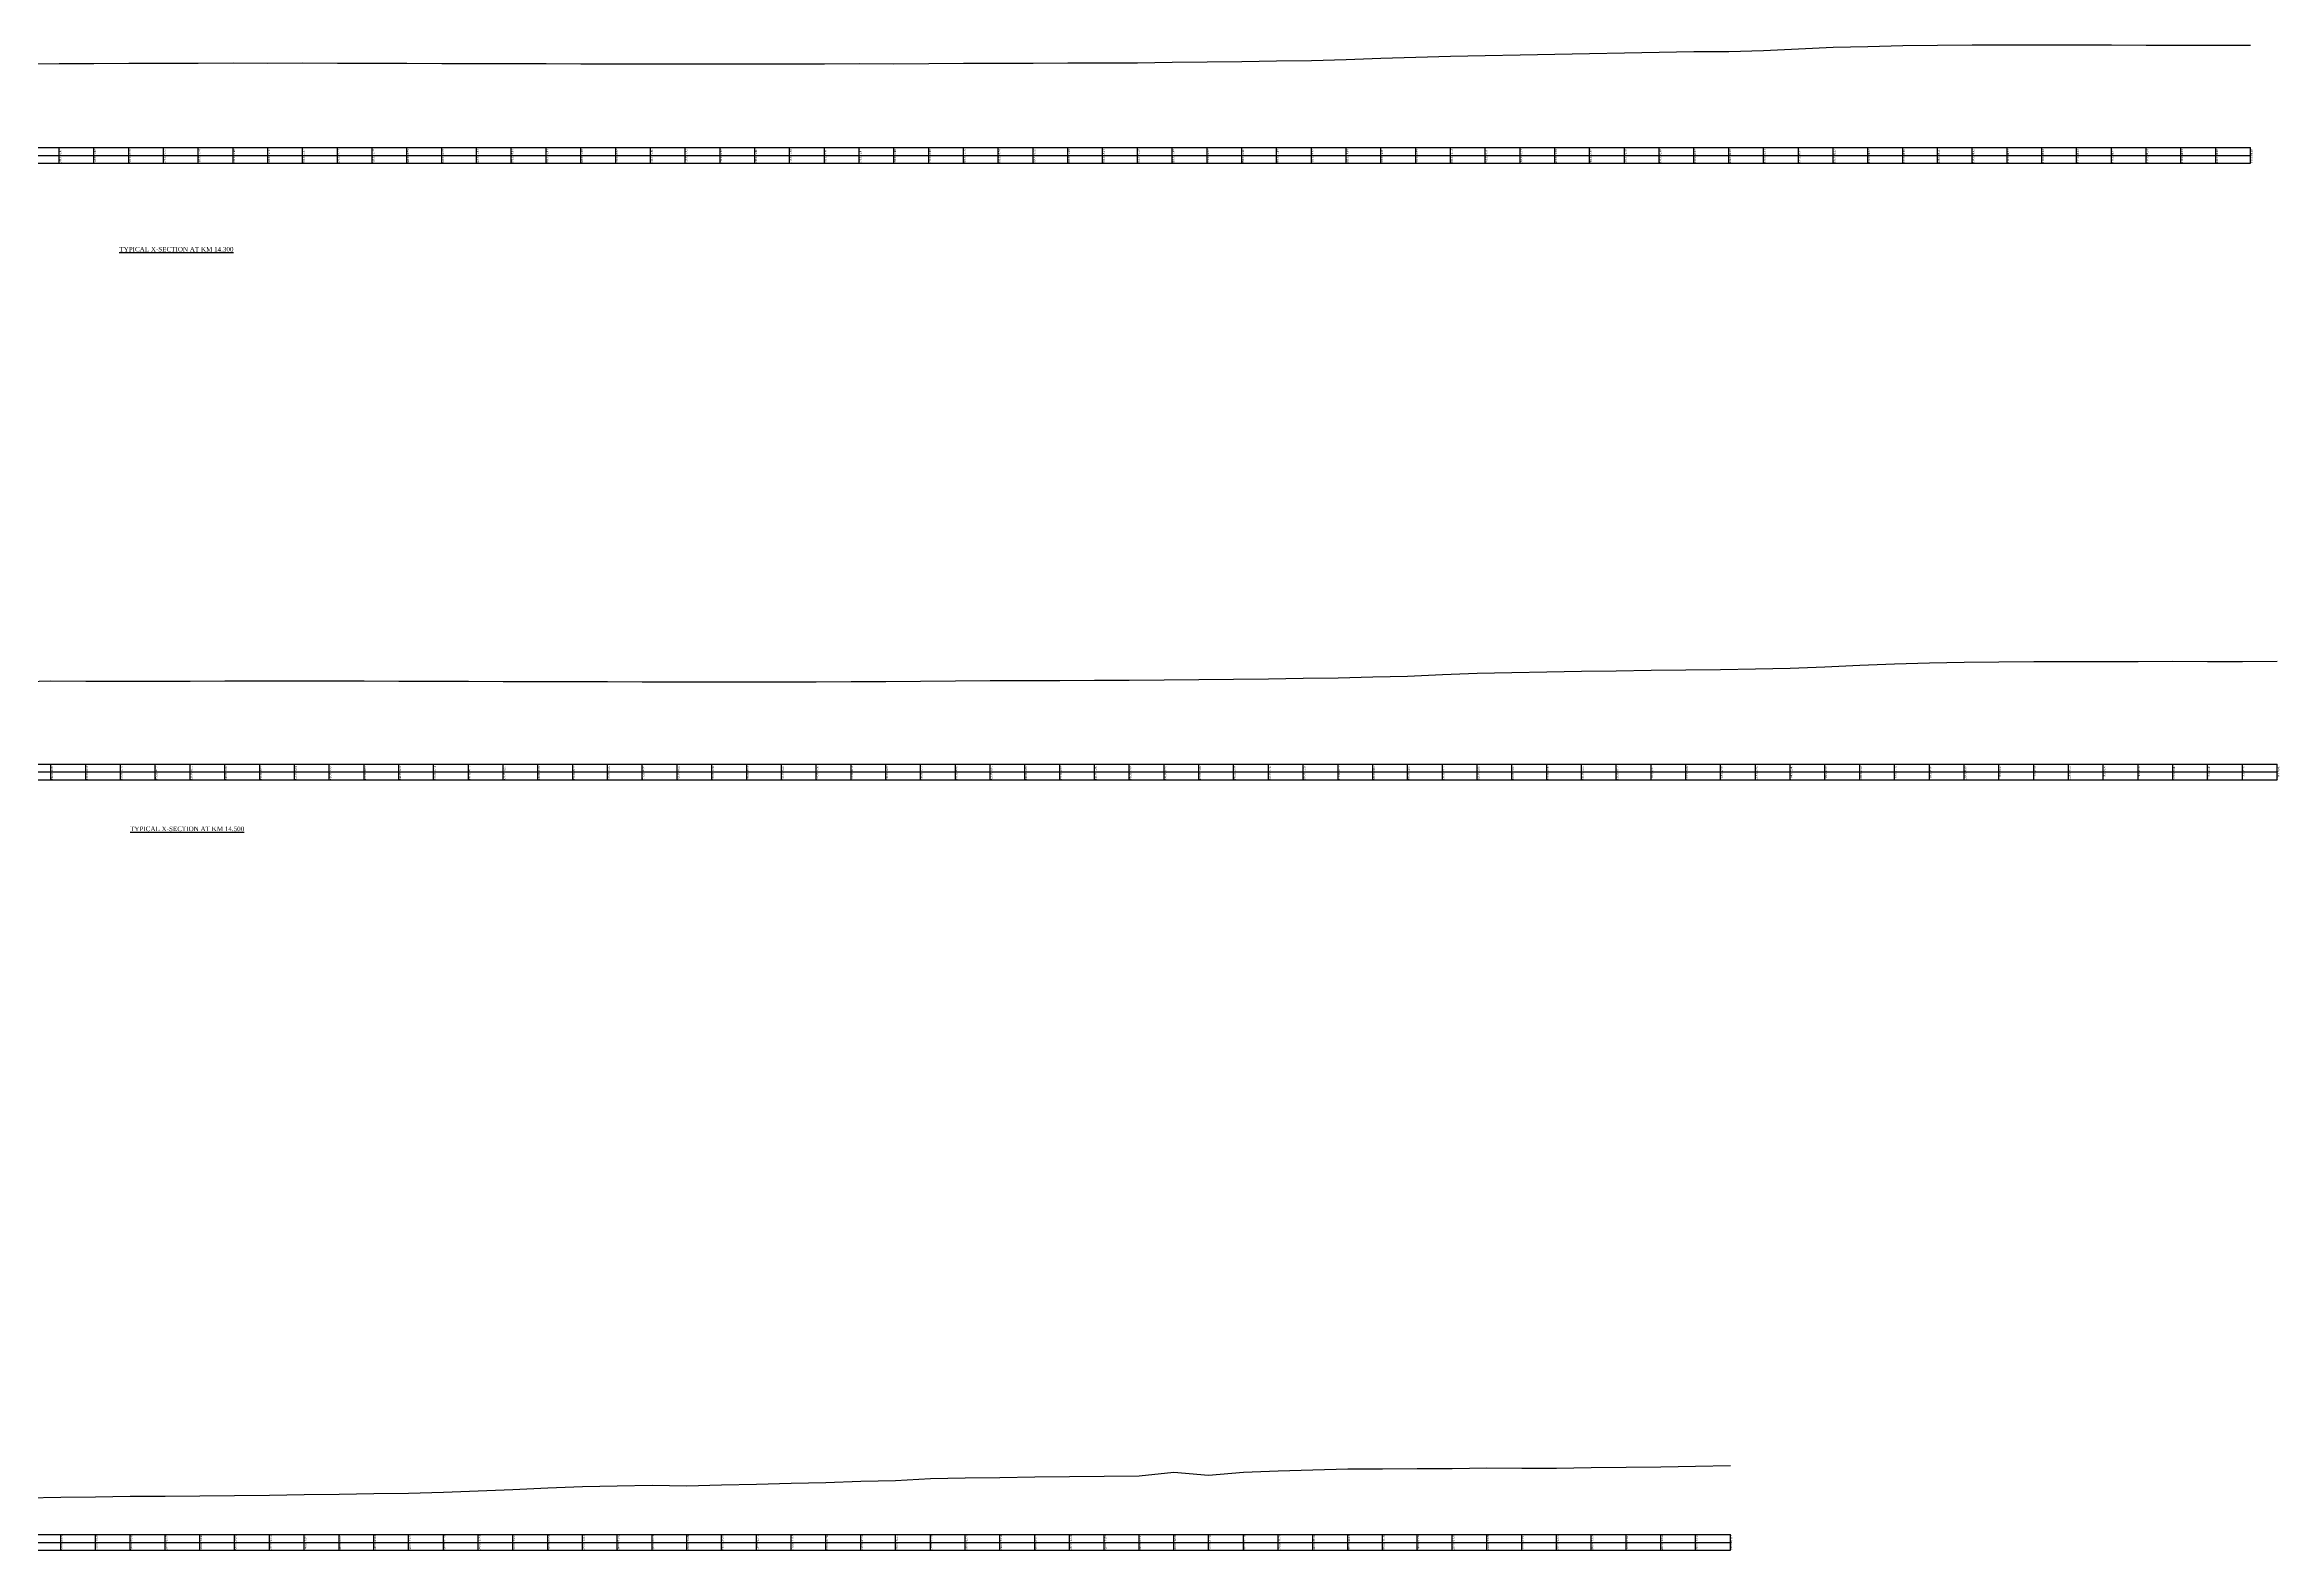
# Model space of a CAD drawing. Header units: metres. Extents: x -148477 to 168932, y -55673 to -2736.
# Drawn here: x -57991 to -57349, y -21031 to -20598 of the extents above; entities that cross this region are included whole.
import ezdxf

# ---------------------------------------------------------------- set-up
doc = ezdxf.new("R2010")
doc.units = ezdxf.units.M
doc.styles.add('liza', font='times.ttf', dxfattribs={"height": 2})
doc.styles.get("Standard").update_dxf_attribs({"font": 'times.ttf'})

msp = doc.modelspace()

# ---------------------------------------------------------------- linework, layer by layer
at = {"color": 6, "linetype": 'Continuous', "lineweight": -3, "ltscale": 0.5}
for p, q in [((-57617.3327, -20602.4689), (-57607.3327, -20602.1389)), ((-57607.3327, -20602.1389), (-57597.3327, -20601.8189)), ((-57597.3327, -20601.8189), (-57587.3327, -20601.5589)), ((-57587.3327, -20601.5589), (-57577.3327, -20601.3389)), ((-57577.3327, -20601.3389), (-57567.3327, -20601.1689)), ((-57567.3327, -20601.1689), (-57557.3327, -20601.0089)), ((-57557.3327, -20601.0089), (-57547.3327, -20600.7989)), ((-57547.3327, -20600.7989), (-57537.3327, -20600.6089)), ((-57537.3327, -20600.6089), (-57527.3327, -20600.4289)), ((-57527.3327, -20600.4289), (-57517.3327, -20600.2489)), ((-57517.3327, -20600.2489), (-57507.3327, -20600.2189)), ((-57507.3327, -20600.2189), (-57497.3327, -20599.9589)), ((-57497.3327, -20599.9589), (-57487.3327, -20599.3989)), ((-57487.3327, -20599.3989), (-57477.3327, -20598.9789)), ((-57477.3327, -20598.9789), (-57467.3327, -20598.7489)), ((-57467.3327, -20598.7489), (-57457.3327, -20598.5089)), ((-57457.3327, -20598.5089), (-57447.3327, -20598.3389)), ((-57447.3327, -20598.3389), (-57437.3327, -20598.2489)), ((-57437.3327, -20598.2489), (-57427.3327, -20598.2589)), ((-57427.3327, -20598.2589), (-57417.3327, -20598.2589)), ((-57417.3327, -20598.2589), (-57407.3327, -20598.2689)), ((-57407.3327, -20598.2689), (-57397.3327, -20598.2989)), ((-57397.3327, -20598.2989), (-57387.3327, -20598.3689)), ((-57387.3327, -20598.3689), (-57377.3327, -20598.4189)), ((-57377.3327, -20598.4189), (-57367.3327, -20598.4289)), ((-57367.3327, -20598.4289), (-57357.3327, -20598.4289)), ((-57997.3327, -20603.7489), (-57987.3327, -20603.6989)), ((-57987.3327, -20603.6989), (-57977.3327, -20603.6489)), ((-57977.3327, -20603.6489), (-57967.3327, -20603.6089)), ((-57967.3327, -20603.6089), (-57957.3327, -20603.5789)), ((-57957.3327, -20603.5789), (-57947.3327, -20603.5689)), ((-57947.3327, -20603.5689), (-57937.3327, -20603.5089)), ((-57937.3327, -20603.5089), (-57927.3327, -20603.5389)), ((-57927.3327, -20603.5389), (-57917.3327, -20603.4989)), ((-57917.3327, -20603.4989), (-57907.3327, -20603.5689)), ((-57907.3327, -20603.5689), (-57897.3327, -20603.5289)), ((-57897.3327, -20603.5289), (-57887.3327, -20603.5789)), ((-57887.3327, -20603.5789), (-57877.3327, -20603.6189)), ((-57877.3327, -20603.6189), (-57867.3327, -20603.6589)), ((-57867.3327, -20603.6589), (-57857.3327, -20603.6589)), ((-57857.3327, -20603.6589), (-57847.3327, -20603.6689)), ((-57847.3327, -20603.6689), (-57837.3327, -20603.7289)), ((-57837.3327, -20603.7289), (-57827.3327, -20603.7489)), ((-57827.3327, -20603.7489), (-57817.3327, -20603.7389)), ((-57817.3327, -20603.7389), (-57807.3327, -20603.7489)), ((-57807.3327, -20603.7489), (-57797.3327, -20603.7489)), ((-57797.3327, -20603.7489), (-57787.3327, -20603.7389)), ((-57787.3327, -20603.7389), (-57777.3327, -20603.7289)), ((-57777.3327, -20603.7289), (-57767.3327, -20603.7389)), ((-57767.3327, -20603.7389), (-57757.3327, -20603.6989)), ((-57757.3327, -20603.6989), (-57747.3327, -20603.7089)), ((-57747.3327, -20603.7089), (-57737.3327, -20603.6289)), ((-57737.3327, -20603.6289), (-57727.3327, -20603.5889)), ((-57727.3327, -20603.5889), (-57717.3327, -20603.5689)), ((-57717.3327, -20603.5689), (-57707.3327, -20603.5489)), ((-57707.3327, -20603.5489), (-57697.3327, -20603.5089)), ((-57697.3327, -20603.5089), (-57687.3327, -20603.4689)), ((-57687.3327, -20603.4689), (-57677.3327, -20603.4189)), ((-57677.3327, -20603.4189), (-57667.3327, -20603.3189)), ((-57667.3327, -20603.3189), (-57657.3327, -20603.1489)), ((-57657.3327, -20603.1489), (-57647.3327, -20603.0389)), ((-57647.3327, -20603.0389), (-57637.3327, -20602.9189)), ((-57637.3327, -20602.9189), (-57627.3327, -20602.7489)), ((-57627.3327, -20602.7489), (-57617.3327, -20602.4689)), ((-58532.3327, -20627.8289), (-57357.3327, -20627.8289)), ((-57987.3327, -20632.3289), (-57987.3327, -20627.8289)), ((-57977.3327, -20632.3289), (-57977.3327, -20627.8289)), ((-57967.3327, -20632.3289), (-57967.3327, -20627.8289)), ((-57957.3327, -20632.3289), (-57957.3327, -20627.8289)), ((-57947.3327, -20632.3289), (-57947.3327, -20627.8289)), ((-57937.3327, -20632.3289), (-57937.3327, -20627.8289)), ((-57927.3327, -20632.3289), (-57927.3327, -20627.8289)), ((-57917.3327, -20632.3289), (-57917.3327, -20627.8289)), ((-57907.3327, -20632.3289), (-57907.3327, -20627.8289)), ((-57897.3327, -20632.3289), (-57897.3327, -20627.8289)), ((-57887.3327, -20632.3289), (-57887.3327, -20627.8289)), ((-57877.3327, -20632.3289), (-57877.3327, -20627.8289)), ((-57867.3327, -20632.3289), (-57867.3327, -20627.8289)), ((-57857.3327, -20632.3289), (-57857.3327, -20627.8289)), ((-57847.3327, -20632.3289), (-57847.3327, -20627.8289)), ((-57837.3327, -20632.3289), (-57837.3327, -20627.8289)), ((-57827.3327, -20632.3289), (-57827.3327, -20627.8289)), ((-57817.3327, -20632.3289), (-57817.3327, -20627.8289)), ((-57807.3327, -20632.3289), (-57807.3327, -20627.8289)), ((-57797.3327, -20632.3289), (-57797.3327, -20627.8289)), ((-57787.3327, -20632.3289), (-57787.3327, -20627.8289)), ((-57777.3327, -20632.3289), (-57777.3327, -20627.8289)), ((-57767.3327, -20632.3289), (-57767.3327, -20627.8289)), ((-57757.3327, -20632.3289), (-57757.3327, -20627.8289)), ((-57747.3327, -20632.3289), (-57747.3327, -20627.8289)), ((-57737.3327, -20632.3289), (-57737.3327, -20627.8289)), ((-57727.3327, -20632.3289), (-57727.3327, -20627.8289)), ((-57717.3327, -20632.3289), (-57717.3327, -20627.8289)), ((-57707.3327, -20632.3289), (-57707.3327, -20627.8289)), ((-57697.3327, -20632.3289), (-57697.3327, -20627.8289)), ((-57687.3327, -20632.3289), (-57687.3327, -20627.8289)), ((-57677.3327, -20632.3289), (-57677.3327, -20627.8289)), ((-57667.3327, -20632.3289), (-57667.3327, -20627.8289)), ((-57657.3327, -20632.3289), (-57657.3327, -20627.8289)), ((-57647.3327, -20632.3289), (-57647.3327, -20627.8289)), ((-57637.3327, -20632.3289), (-57637.3327, -20627.8289)), ((-57627.3327, -20632.3289), (-57627.3327, -20627.8289)), ((-57617.3327, -20632.3289), (-57617.3327, -20627.8289)), ((-57607.3327, -20632.3289), (-57607.3327, -20627.8289)), ((-57597.3327, -20632.3289), (-57597.3327, -20627.8289)), ((-57587.3327, -20632.3289), (-57587.3327, -20627.8289)), ((-57577.3327, -20632.3289), (-57577.3327, -20627.8289)), ((-57567.3327, -20632.3289), (-57567.3327, -20627.8289)), ((-57557.3327, -20632.3289), (-57557.3327, -20627.8289)), ((-57547.3327, -20632.3289), (-57547.3327, -20627.8289)), ((-57537.3327, -20632.3289), (-57537.3327, -20627.8289)), ((-57527.3327, -20632.3289), (-57527.3327, -20627.8289)), ((-57517.3327, -20632.3289), (-57517.3327, -20627.8289)), ((-57507.3327, -20632.3289), (-57507.3327, -20627.8289)), ((-57497.3327, -20632.3289), (-57497.3327, -20627.8289)), ((-57487.3327, -20632.3289), (-57487.3327, -20627.8289)), ((-57477.3327, -20632.3289), (-57477.3327, -20627.8289)), ((-57467.3327, -20632.3289), (-57467.3327, -20627.8289)), ((-57457.3327, -20632.3289), (-57457.3327, -20627.8289)), ((-57447.3327, -20632.3289), (-57447.3327, -20627.8289)), ((-57437.3327, -20632.3289), (-57437.3327, -20627.8289)), ((-57427.3327, -20632.3289), (-57427.3327, -20627.8289)), ((-57417.3327, -20632.3289), (-57417.3327, -20627.8289)), ((-57407.3327, -20632.3289), (-57407.3327, -20627.8289)), ((-57397.3327, -20632.3289), (-57397.3327, -20627.8289)), ((-57387.3327, -20632.3289), (-57387.3327, -20627.8289)), ((-57377.3327, -20632.3289), (-57377.3327, -20627.8289)), ((-57367.3327, -20632.3289), (-57367.3327, -20627.8289)), ((-57357.3327, -20632.3289), (-57357.3327, -20627.8289)), ((-58532.3327, -20630.0789), (-57357.3327, -20630.0789)), ((-58532.3327, -20632.3289), (-57357.3327, -20632.3289)), ((-57449.6723, -20775.9906), (-57439.6723, -20775.7606)), ((-57439.6723, -20775.7606), (-57429.6723, -20775.6506)), ((-57429.6723, -20775.6506), (-57419.6723, -20775.6306)), ((-57419.6723, -20775.6306), (-57409.6723, -20775.6106)), ((-57409.6723, -20775.6106), (-57399.6723, -20775.5906)), ((-57399.6723, -20775.5906), (-57389.6723, -20775.5606)), ((-57389.6723, -20775.5606), (-57379.6723, -20775.4906)), ((-57379.6723, -20775.4906), (-57369.6723, -20775.5706)), ((-57369.6723, -20775.5706), (-57359.6723, -20775.5606)), ((-57359.6723, -20775.5606), (-57349.6723, -20775.5406)), ((-57999.6723, -20781.4206), (-57989.6723, -20781.1806)), ((-57989.6723, -20781.1806), (-57979.6723, -20781.2306)), ((-57979.6723, -20781.2306), (-57969.6723, -20781.2706)), ((-57969.6723, -20781.2706), (-57959.6723, -20781.2206)), ((-57959.6723, -20781.2206), (-57949.6723, -20781.2006)), ((-57949.6723, -20781.2006), (-57939.6723, -20781.1706)), ((-57939.6723, -20781.1706), (-57929.6723, -20781.1606)), ((-57929.6723, -20781.1606), (-57919.6723, -20781.1306)), ((-57919.6723, -20781.1306), (-57909.6723, -20781.1406)), ((-57909.6723, -20781.1406), (-57899.6723, -20781.1606)), ((-57899.6723, -20781.1606), (-57889.6723, -20781.2106)), ((-57889.6723, -20781.2106), (-57879.6723, -20781.2306)), ((-57879.6723, -20781.2306), (-57869.6723, -20781.2606)), ((-57869.6723, -20781.2606), (-57859.6723, -20781.3006)), ((-57859.6723, -20781.3006), (-57849.6723, -20781.3206)), ((-57849.6723, -20781.3206), (-57839.6723, -20781.3206)), ((-57839.6723, -20781.3206), (-57829.6723, -20781.3506)), ((-57829.6723, -20781.3506), (-57819.6723, -20781.3906)), ((-57819.6723, -20781.3906), (-57809.6723, -20781.4206)), ((-57809.6723, -20781.4206), (-57799.6723, -20781.4206)), ((-57799.6723, -20781.4206), (-57789.6723, -20781.4306)), ((-57789.6723, -20781.4306), (-57779.6723, -20781.4206)), ((-57779.6723, -20781.4206), (-57769.6723, -20781.3906)), ((-57769.6723, -20781.3906), (-57759.6723, -20781.3306)), ((-57759.6723, -20781.3306), (-57749.6723, -20781.3106)), ((-57749.6723, -20781.3106), (-57739.6723, -20781.2406)), ((-57739.6723, -20781.2406), (-57729.6723, -20781.1806)), ((-57729.6723, -20781.1806), (-57719.6723, -20781.1006)), ((-57719.6723, -20781.1006), (-57709.6723, -20781.0606)), ((-57709.6723, -20781.0606), (-57699.6723, -20781.0406)), ((-57699.6723, -20781.0406), (-57689.6723, -20780.9906)), ((-57689.6723, -20780.9906), (-57679.6723, -20780.9206)), ((-57679.6723, -20780.9206), (-57669.6723, -20780.8406)), ((-57669.6723, -20780.8406), (-57659.6723, -20780.7806)), ((-57659.6723, -20780.7806), (-57649.6723, -20780.6606)), ((-57649.6723, -20780.6606), (-57639.6723, -20780.5406)), ((-57639.6723, -20780.5406), (-57629.6723, -20780.4206)), ((-57629.6723, -20780.4206), (-57619.6723, -20780.2606)), ((-57619.6723, -20780.2606), (-57609.6723, -20780.0406)), ((-57609.6723, -20780.0406), (-57599.6723, -20779.7706)), ((-57599.6723, -20779.7706), (-57589.6723, -20779.3606)), ((-57589.6723, -20779.3606), (-57579.6723, -20778.9806)), ((-57579.6723, -20778.9806), (-57569.6723, -20778.7506)), ((-57569.6723, -20778.7506), (-57559.6723, -20778.5806)), ((-57559.6723, -20778.5806), (-57549.6723, -20778.4006)), ((-57549.6723, -20778.4006), (-57539.6723, -20778.2406)), ((-57539.6723, -20778.2406), (-57529.6723, -20778.1006)), ((-57529.6723, -20778.1006), (-57519.6723, -20777.9806)), ((-57519.6723, -20777.9806), (-57509.6723, -20777.8706)), ((-57509.6723, -20777.8706), (-57499.6723, -20777.7006)), ((-57499.6723, -20777.7006), (-57489.6723, -20777.4906)), ((-57489.6723, -20777.4906), (-57479.6723, -20777.1206)), ((-57479.6723, -20777.1206), (-57469.6723, -20776.6206)), ((-57469.6723, -20776.6206), (-57459.6723, -20776.2706)), ((-57459.6723, -20776.2706), (-57449.6723, -20775.9906)), ((-58534.6723, -20805.0906), (-57349.6723, -20805.0906)), ((-58534.6723, -20807.3406), (-57349.6723, -20807.3406)), ((-57989.6723, -20809.5906), (-57989.6723, -20805.0906)), ((-57979.6723, -20809.5906), (-57979.6723, -20805.0906)), ((-57969.6723, -20809.5906), (-57969.6723, -20805.0906)), ((-57959.6723, -20809.5906), (-57959.6723, -20805.0906)), ((-57949.6723, -20809.5906), (-57949.6723, -20805.0906)), ((-57939.6723, -20809.5906), (-57939.6723, -20805.0906)), ((-57929.6723, -20809.5906), (-57929.6723, -20805.0906)), ((-57919.6723, -20809.5906), (-57919.6723, -20805.0906)), ((-57909.6723, -20809.5906), (-57909.6723, -20805.0906)), ((-57899.6723, -20809.5906), (-57899.6723, -20805.0906)), ((-57889.6723, -20809.5906), (-57889.6723, -20805.0906)), ((-57879.6723, -20809.5906), (-57879.6723, -20805.0906)), ((-57869.6723, -20809.5906), (-57869.6723, -20805.0906)), ((-57859.6723, -20809.5906), (-57859.6723, -20805.0906)), ((-57849.6723, -20809.5906), (-57849.6723, -20805.0906)), ((-57839.6723, -20809.5906), (-57839.6723, -20805.0906)), ((-57829.6723, -20809.5906), (-57829.6723, -20805.0906)), ((-57819.6723, -20809.5906), (-57819.6723, -20805.0906)), ((-57809.6723, -20809.5906), (-57809.6723, -20805.0906)), ((-57799.6723, -20809.5906), (-57799.6723, -20805.0906)), ((-57789.6723, -20809.5906), (-57789.6723, -20805.0906)), ((-57779.6723, -20809.5906), (-57779.6723, -20805.0906)), ((-57769.6723, -20809.5906), (-57769.6723, -20805.0906)), ((-57759.6723, -20809.5906), (-57759.6723, -20805.0906)), ((-57749.6723, -20809.5906), (-57749.6723, -20805.0906)), ((-57739.6723, -20809.5906), (-57739.6723, -20805.0906)), ((-57729.6723, -20809.5906), (-57729.6723, -20805.0906)), ((-57719.6723, -20809.5906), (-57719.6723, -20805.0906)), ((-57709.6723, -20809.5906), (-57709.6723, -20805.0906)), ((-57699.6723, -20809.5906), (-57699.6723, -20805.0906)), ((-57689.6723, -20809.5906), (-57689.6723, -20805.0906)), ((-57679.6723, -20809.5906), (-57679.6723, -20805.0906)), ((-57669.6723, -20809.5906), (-57669.6723, -20805.0906)), ((-57659.6723, -20809.5906), (-57659.6723, -20805.0906)), ((-57649.6723, -20809.5906), (-57649.6723, -20805.0906)), ((-57639.6723, -20809.5906), (-57639.6723, -20805.0906)), ((-57629.6723, -20809.5906), (-57629.6723, -20805.0906)), ((-57619.6723, -20809.5906), (-57619.6723, -20805.0906)), ((-57609.6723, -20809.5906), (-57609.6723, -20805.0906)), ((-57599.6723, -20809.5906), (-57599.6723, -20805.0906)), ((-57589.6723, -20809.5906), (-57589.6723, -20805.0906)), ((-57579.6723, -20809.5906), (-57579.6723, -20805.0906)), ((-57569.6723, -20809.5906), (-57569.6723, -20805.0906)), ((-57559.6723, -20809.5906), (-57559.6723, -20805.0906)), ((-57549.6723, -20809.5906), (-57549.6723, -20805.0906)), ((-57539.6723, -20809.5906), (-57539.6723, -20805.0906)), ((-57529.6723, -20809.5906), (-57529.6723, -20805.0906)), ((-57519.6723, -20809.5906), (-57519.6723, -20805.0906)), ((-57509.6723, -20809.5906), (-57509.6723, -20805.0906)), ((-57499.6723, -20809.5906), (-57499.6723, -20805.0906)), ((-57489.6723, -20809.5906), (-57489.6723, -20805.0906)), ((-57479.6723, -20809.5906), (-57479.6723, -20805.0906)), ((-57469.6723, -20809.5906), (-57469.6723, -20805.0906)), ((-57459.6723, -20809.5906), (-57459.6723, -20805.0906)), ((-57449.6723, -20809.5906), (-57449.6723, -20805.0906)), ((-57439.6723, -20809.5906), (-57439.6723, -20805.0906)), ((-57429.6723, -20809.5906), (-57429.6723, -20805.0906)), ((-57419.6723, -20809.5906), (-57419.6723, -20805.0906)), ((-57409.6723, -20809.5906), (-57409.6723, -20805.0906)), ((-57399.6723, -20809.5906), (-57399.6723, -20805.0906)), ((-57389.6723, -20809.5906), (-57389.6723, -20805.0906)), ((-57379.6723, -20809.5906), (-57379.6723, -20805.0906)), ((-57369.6723, -20809.5906), (-57369.6723, -20805.0906)), ((-57359.6723, -20809.5906), (-57359.6723, -20805.0906)), ((-57349.6723, -20809.5906), (-57349.6723, -20805.0906)), ((-58534.6723, -20809.5906), (-57349.6723, -20809.5906)), ((-57526.8697, -21007.1557), (-57516.8697, -21006.9357)), ((-57516.8697, -21006.9357), (-57506.8697, -21006.7357)), ((-57856.8697, -21013.6057), (-57846.8697, -21013.1457)), ((-57846.8697, -21013.1457), (-57836.8697, -21012.7657)), ((-57836.8697, -21012.7657), (-57826.8697, -21012.5557)), ((-57826.8697, -21012.5557), (-57816.8697, -21012.4157)), ((-57816.8697, -21012.4157), (-57806.8697, -21012.6257)), ((-57806.8697, -21012.6257), (-57796.8697, -21012.3357)), ((-57796.8697, -21012.3357), (-57786.8697, -21012.0857)), ((-57786.8697, -21012.0857), (-57776.8697, -21011.8157)), ((-57776.8697, -21011.8157), (-57766.8697, -21011.5957)), ((-57766.8697, -21011.5957), (-57756.8697, -21011.2957)), ((-57756.8697, -21011.2957), (-57746.8697, -21011.0657)), ((-57746.8697, -21011.0657), (-57736.8697, -21010.4657)), ((-57736.8697, -21010.4657), (-57726.8697, -21010.2957)), ((-57726.8697, -21010.2957), (-57716.8697, -21010.1557)), ((-57716.8697, -21010.1557), (-57706.8697, -21010.0557)), ((-57706.8697, -21010.0557), (-57696.8697, -21009.9457)), ((-57696.8697, -21009.9457), (-57686.8697, -21009.8257)), ((-57686.8697, -21009.8257), (-57676.8697, -21009.6757)), ((-57676.8697, -21009.6757), (-57666.8697, -21008.6357)), ((-57666.8697, -21008.6357), (-57656.8697, -21009.4957)), ((-57656.8697, -21009.4957), (-57646.8697, -21008.6457)), ((-57646.8697, -21008.6457), (-57636.8697, -21008.2657)), ((-57636.8697, -21008.2657), (-57626.8697, -21007.9657)), ((-57626.8697, -21007.9657), (-57616.8697, -21007.7357)), ((-57616.8697, -21007.7357), (-57606.8697, -21007.6957)), ((-57606.8697, -21007.6957), (-57596.8697, -21007.6257)), ((-57596.8697, -21007.6257), (-57586.8697, -21007.5657)), ((-57586.8697, -21007.5657), (-57576.8697, -21007.4457)), ((-57576.8697, -21007.4457), (-57566.8697, -21007.4757)), ((-57566.8697, -21007.4757), (-57556.8697, -21007.4957)), ((-57556.8697, -21007.4957), (-57546.8697, -21007.3357)), ((-57546.8697, -21007.3357), (-57536.8697, -21007.2757)), ((-57536.8697, -21007.2757), (-57526.8697, -21007.1557)), ((-57996.8697, -21016.0457), (-57986.8697, -21015.8857)), ((-57986.8697, -21015.8857), (-57976.8697, -21015.7157)), ((-57976.8697, -21015.7157), (-57966.8697, -21015.5957)), ((-57966.8697, -21015.5957), (-57956.8697, -21015.5257)), ((-57956.8697, -21015.5257), (-57946.8697, -21015.4757)), ((-57946.8697, -21015.4757), (-57936.8697, -21015.4157)), ((-57936.8697, -21015.4157), (-57926.8697, -21015.2657)), ((-57926.8697, -21015.2657), (-57916.8697, -21015.0657)), ((-57916.8697, -21015.0657), (-57906.8697, -21014.9557)), ((-57906.8697, -21014.9557), (-57896.8697, -21014.8257)), ((-57896.8697, -21014.8257), (-57886.8697, -21014.6857)), ((-57886.8697, -21014.6857), (-57876.8697, -21014.4457)), ((-57876.8697, -21014.4457), (-57866.8697, -21014.0457)), ((-57866.8697, -21014.0457), (-57856.8697, -21013.6057)), ((-58511.8697, -21026.6357), (-57506.8697, -21026.6357)), ((-58511.8697, -21028.8857), (-57506.8697, -21028.8857)), ((-58511.8697, -21031.1357), (-57506.8697, -21031.1357)), ((-57986.8697, -21031.1357), (-57986.8697, -21026.6357)), ((-57976.8697, -21031.1357), (-57976.8697, -21026.6357)), ((-57966.8697, -21031.1357), (-57966.8697, -21026.6357)), ((-57956.8697, -21031.1357), (-57956.8697, -21026.6357)), ((-57946.8697, -21031.1357), (-57946.8697, -21026.6357)), ((-57936.8697, -21031.1357), (-57936.8697, -21026.6357)), ((-57926.8697, -21031.1357), (-57926.8697, -21026.6357)), ((-57916.8697, -21031.1357), (-57916.8697, -21026.6357)), ((-57906.8697, -21031.1357), (-57906.8697, -21026.6357)), ((-57896.8697, -21031.1357), (-57896.8697, -21026.6357)), ((-57886.8697, -21031.1357), (-57886.8697, -21026.6357)), ((-57876.8697, -21031.1357), (-57876.8697, -21026.6357)), ((-57866.8697, -21031.1357), (-57866.8697, -21026.6357)), ((-57856.8697, -21031.1357), (-57856.8697, -21026.6357)), ((-57846.8697, -21031.1357), (-57846.8697, -21026.6357)), ((-57836.8697, -21031.1357), (-57836.8697, -21026.6357)), ((-57826.8697, -21031.1357), (-57826.8697, -21026.6357)), ((-57816.8697, -21031.1357), (-57816.8697, -21026.6357)), ((-57806.8697, -21031.1357), (-57806.8697, -21026.6357)), ((-57796.8697, -21031.1357), (-57796.8697, -21026.6357)), ((-57786.8697, -21031.1357), (-57786.8697, -21026.6357)), ((-57776.8697, -21031.1357), (-57776.8697, -21026.6357)), ((-57766.8697, -21031.1357), (-57766.8697, -21026.6357)), ((-57756.8697, -21031.1357), (-57756.8697, -21026.6357)), ((-57746.8697, -21031.1357), (-57746.8697, -21026.6357)), ((-57736.8697, -21031.1357), (-57736.8697, -21026.6357)), ((-57726.8697, -21031.1357), (-57726.8697, -21026.6357)), ((-57716.8697, -21031.1357), (-57716.8697, -21026.6357)), ((-57706.8697, -21031.1357), (-57706.8697, -21026.6357)), ((-57696.8697, -21031.1357), (-57696.8697, -21026.6357)), ((-57686.8697, -21031.1357), (-57686.8697, -21026.6357)), ((-57676.8697, -21031.1357), (-57676.8697, -21026.6357)), ((-57666.8697, -21031.1357), (-57666.8697, -21026.6357)), ((-57656.8697, -21031.1357), (-57656.8697, -21026.6357)), ((-57646.8697, -21031.1357), (-57646.8697, -21026.6357)), ((-57636.8697, -21031.1357), (-57636.8697, -21026.6357)), ((-57626.8697, -21031.1357), (-57626.8697, -21026.6357)), ((-57616.8697, -21031.1357), (-57616.8697, -21026.6357)), ((-57606.8697, -21031.1357), (-57606.8697, -21026.6357)), ((-57596.8697, -21031.1357), (-57596.8697, -21026.6357)), ((-57586.8697, -21031.1357), (-57586.8697, -21026.6357)), ((-57576.8697, -21031.1357), (-57576.8697, -21026.6357)), ((-57566.8697, -21031.1357), (-57566.8697, -21026.6357)), ((-57556.8697, -21031.1357), (-57556.8697, -21026.6357)), ((-57546.8697, -21031.1357), (-57546.8697, -21026.6357)), ((-57536.8697, -21031.1357), (-57536.8697, -21026.6357)), ((-57526.8697, -21031.1357), (-57526.8697, -21026.6357)), ((-57516.8697, -21031.1357), (-57516.8697, -21026.6357)), ((-57506.8697, -21031.1357), (-57506.8697, -21026.6357))]:
    msp.add_line(p, q, dxfattribs=at)

# ---------------------------------------------------------------- texts
at = {"color": 6, "linetype": 'Continuous', "lineweight": -3, "ltscale": 0.5, "char_height": 0.5, "width": 2.15, "attachment_point": 1, "rotation": 90, "style": 'liza'}
for s, insert in [('-5.87', (-57987.2327, -20629.9789)), ('540.00', (-57987.2327, -20632.2289)), ('-5.82', (-57977.2327, -20629.9789)), ('550.00', (-57977.2327, -20632.2289)), ('-5.78', (-57967.2327, -20629.9789)), ('560.00', (-57967.2327, -20632.2289)), ('570.00', (-57957.2327, -20632.2289)), ('-5.75', (-57957.2327, -20629.9789)), ('580.00', (-57947.2327, -20632.2289)), ('-5.74', (-57947.2327, -20629.9789)), ('-5.68', (-57937.2327, -20629.9789)), ('590.00', (-57937.2327, -20632.2289)), ('600.00', (-57927.2327, -20632.2289)), ('-5.71', (-57927.2327, -20629.9789)), ('610.00', (-57917.2327, -20632.2289)), ('-5.67', (-57917.2327, -20629.9789)), ('620.00', (-57907.2327, -20632.2289)), ('-5.74', (-57907.2327, -20629.9789)), ('-5.70', (-57897.2327, -20629.9789)), ('630.00', (-57897.2327, -20632.2289)), ('640.00', (-57887.2327, -20632.2289)), ('-5.75', (-57887.2327, -20629.9789)), ('650.00', (-57877.2327, -20632.2289)), ('-5.79', (-57877.2327, -20629.9789)), ('-5.83', (-57867.2327, -20629.9789)), ('660.00', (-57867.2327, -20632.2289)), ('-5.83', (-57857.2327, -20629.9789)), ('670.00', (-57857.2327, -20632.2289)), ('-5.84', (-57847.2327, -20629.9789)), ('680.00', (-57847.2327, -20632.2289)), ('-5.90', (-57837.2327, -20629.9789)), ('690.00', (-57837.2327, -20632.2289)), ('700.00', (-57827.2327, -20632.2289)), ('-5.92', (-57827.2327, -20629.9789)), ('710.00', (-57817.2327, -20632.2289)), ('-5.91', (-57817.2327, -20629.9789)), ('720.00', (-57807.2327, -20632.2289)), ('-5.92', (-57807.2327, -20629.9789)), ('730.00', (-57797.2327, -20632.2289)), ('-5.92', (-57797.2327, -20629.9789)), ('740.00', (-57787.2327, -20632.2289)), ('-5.91', (-57787.2327, -20629.9789)), ('-5.90', (-57777.2327, -20629.9789)), ('750.00', (-57777.2327, -20632.2289)), ('760.00', (-57767.2327, -20632.2289)), ('-5.91', (-57767.2327, -20629.9789)), ('-5.87', (-57757.2327, -20629.9789)), ('770.00', (-57757.2327, -20632.2289)), ('-5.88', (-57747.2327, -20629.9789)), ('780.00', (-57747.2327, -20632.2289)), ('-5.80', (-57737.2327, -20629.9789)), ('790.00', (-57737.2327, -20632.2289)), ('800.00', (-57727.2327, -20632.2289)), ('-5.76', (-57727.2327, -20629.9789)), ('810.00', (-57717.2327, -20632.2289)), ('-5.74', (-57717.2327, -20629.9789)), ('820.00', (-57707.2327, -20632.2289)), ('-5.72', (-57707.2327, -20629.9789)), ('-5.68', (-57697.2327, -20629.9789)), ('830.00', (-57697.2327, -20632.2289)), ('840.00', (-57687.2327, -20632.2289)), ('-5.64', (-57687.2327, -20629.9789)), ('850.00', (-57677.2327, -20632.2289)), ('-5.59', (-57677.2327, -20629.9789)), ('860.00', (-57667.2327, -20632.2289)), ('-5.49', (-57667.2327, -20629.9789)), ('870.00', (-57657.2327, -20632.2289)), ('-5.32', (-57657.2327, -20629.9789)), ('880.00', (-57647.2327, -20632.2289)), ('-5.21', (-57647.2327, -20629.9789)), ('-5.09', (-57637.2327, -20629.9789)), ('890.00', (-57637.2327, -20632.2289)), ('900.00', (-57627.2327, -20632.2289)), ('-4.92', (-57627.2327, -20629.9789)), ('910.00', (-57617.2327, -20632.2289)), ('-4.64', (-57617.2327, -20629.9789)), ('920.00', (-57607.2327, -20632.2289)), ('-4.31', (-57607.2327, -20629.9789)), ('930.00', (-57597.2327, -20632.2289)), ('-3.99', (-57597.2327, -20629.9789)), ('940.00', (-57587.2327, -20632.2289)), ('-3.73', (-57587.2327, -20629.9789)), ('950.00', (-57577.2327, -20632.2289)), ('-3.51', (-57577.2327, -20629.9789)), ('960.00', (-57567.2327, -20632.2289)), ('-3.34', (-57567.2327, -20629.9789)), ('-3.18', (-57557.2327, -20629.9789)), ('970.00', (-57557.2327, -20632.2289)), ('980.00', (-57547.2327, -20632.2289)), ('-2.97', (-57547.2327, -20629.9789)), ('-2.78', (-57537.2327, -20629.9789)), ('990.00', (-57537.2327, -20632.2289)), ('-2.60', (-57527.2327, -20629.9789)), ('1000.00', (-57527.2327, -20632.2289)), ('1010.00', (-57517.2327, -20632.2289)), ('-2.42', (-57517.2327, -20629.9789)), ('1020.00', (-57507.2327, -20632.2289)), ('-2.39', (-57507.2327, -20629.9789)), ('1030.00', (-57497.2327, -20632.2289)), ('-2.13', (-57497.2327, -20629.9789)), ('1040.00', (-57487.2327, -20632.2289)), ('-1.57', (-57487.2327, -20629.9789)), ('1050.00', (-57477.2327, -20632.2289)), ('-1.15', (-57477.2327, -20629.9789)), ('-0.92', (-57467.2327, -20629.9789)), ('1060.00', (-57467.2327, -20632.2289)), ('-0.68', (-57457.2327, -20629.9789)), ('1070.00', (-57457.2327, -20632.2289)), ('-0.51', (-57447.2327, -20629.9789)), ('1080.00', (-57447.2327, -20632.2289)), ('-0.42', (-57437.2327, -20629.9789)), ('1090.00', (-57437.2327, -20632.2289)), ('-0.43', (-57427.2327, -20629.9789)), ('1100.00', (-57427.2327, -20632.2289)), ('-0.43', (-57417.2327, -20629.9789)), ('1110.00', (-57417.2327, -20632.2289)), ('-0.44', (-57407.2327, -20629.9789)), ('1120.00', (-57407.2327, -20632.2289)), ('-0.47', (-57397.2327, -20629.9789)), ('1130.00', (-57397.2327, -20632.2289)), ('-0.54', (-57387.2327, -20629.9789)), ('1140.00', (-57387.2327, -20632.2289)), ('-0.59', (-57377.2327, -20629.9789)), ('1150.00', (-57377.2327, -20632.2289)), ('-0.60', (-57367.2327, -20629.9789)), ('1160.00', (-57367.2327, -20632.2289)), ('-0.60', (-57357.2327, -20629.9789)), ('1170.00', (-57357.2327, -20632.2289)), ('-6.09', (-57989.5723, -20807.2406)), ('540.00', (-57989.5723, -20809.4906)), ('550.00', (-57979.5723, -20809.4906)), ('-6.14', (-57979.5723, -20807.2406)), ('-6.18', (-57969.5723, -20807.2406)), ('560.00', (-57969.5723, -20809.4906)), ('570.00', (-57959.5723, -20809.4906)), ('-6.13', (-57959.5723, -20807.2406)), ('580.00', (-57949.5723, -20809.4906)), ('-6.11', (-57949.5723, -20807.2406)), ('-6.08', (-57939.5723, -20807.2406)), ('590.00', (-57939.5723, -20809.4906)), ('-6.07', (-57929.5723, -20807.2406)), ('600.00', (-57929.5723, -20809.4906)), ('-6.04', (-57919.5723, -20807.2406)), ('610.00', (-57919.5723, -20809.4906)), ('-6.05', (-57909.5723, -20807.2406)), ('620.00', (-57909.5723, -20809.4906)), ('-6.07', (-57899.5723, -20807.2406)), ('630.00', (-57899.5723, -20809.4906)), ('640.00', (-57889.5723, -20809.4906)), ('-6.12', (-57889.5723, -20807.2406)), ('650.00', (-57879.5723, -20809.4906)), ('-6.14', (-57879.5723, -20807.2406)), ('660.00', (-57869.5723, -20809.4906)), ('-6.17', (-57869.5723, -20807.2406)), ('670.00', (-57859.5723, -20809.4906)), ('-6.21', (-57859.5723, -20807.2406)), ('680.00', (-57849.5723, -20809.4906)), ('-6.23', (-57849.5723, -20807.2406)), ('690.00', (-57839.5723, -20809.4906)), ('-6.23', (-57839.5723, -20807.2406)), ('700.00', (-57829.5723, -20809.4906)), ('-6.26', (-57829.5723, -20807.2406)), ('-6.30', (-57819.5723, -20807.2406)), ('710.00', (-57819.5723, -20809.4906)), ('720.00', (-57809.5723, -20809.4906)), ('-6.33', (-57809.5723, -20807.2406)), ('730.00', (-57799.5723, -20809.4906)), ('-6.33', (-57799.5723, -20807.2406)), ('740.00', (-57789.5723, -20809.4906)), ('-6.34', (-57789.5723, -20807.2406)), ('750.00', (-57779.5723, -20809.4906)), ('-6.33', (-57779.5723, -20807.2406)), ('-6.30', (-57769.5723, -20807.2406)), ('760.00', (-57769.5723, -20809.4906)), ('770.00', (-57759.5723, -20809.4906)), ('-6.24', (-57759.5723, -20807.2406)), ('780.00', (-57749.5723, -20809.4906)), ('-6.22', (-57749.5723, -20807.2406)), ('790.00', (-57739.5723, -20809.4906)), ('-6.15', (-57739.5723, -20807.2406)), ('-6.09', (-57729.5723, -20807.2406)), ('800.00', (-57729.5723, -20809.4906)), ('-6.01', (-57719.5723, -20807.2406)), ('810.00', (-57719.5723, -20809.4906)), ('820.00', (-57709.5723, -20809.4906)), ('-5.97', (-57709.5723, -20807.2406)), ('830.00', (-57699.5723, -20809.4906)), ('-5.95', (-57699.5723, -20807.2406)), ('-5.90', (-57689.5723, -20807.2406)), ('840.00', (-57689.5723, -20809.4906)), ('-5.83', (-57679.5723, -20807.2406)), ('850.00', (-57679.5723, -20809.4906)), ('860.00', (-57669.5723, -20809.4906)), ('-5.75', (-57669.5723, -20807.2406)), ('870.00', (-57659.5723, -20809.4906)), ('-5.69', (-57659.5723, -20807.2406)), ('880.00', (-57649.5723, -20809.4906)), ('-5.57', (-57649.5723, -20807.2406)), ('890.00', (-57639.5723, -20809.4906)), ('-5.45', (-57639.5723, -20807.2406)), ('900.00', (-57629.5723, -20809.4906)), ('-5.33', (-57629.5723, -20807.2406)), ('910.00', (-57619.5723, -20809.4906)), ('-5.17', (-57619.5723, -20807.2406)), ('920.00', (-57609.5723, -20809.4906)), ('-4.95', (-57609.5723, -20807.2406)), ('-4.68', (-57599.5723, -20807.2406)), ('930.00', (-57599.5723, -20809.4906)), ('940.00', (-57589.5723, -20809.4906)), ('-4.27', (-57589.5723, -20807.2406)), ('-3.89', (-57579.5723, -20807.2406)), ('950.00', (-57579.5723, -20809.4906)), ('960.00', (-57569.5723, -20809.4906)), ('-3.66', (-57569.5723, -20807.2406)), ('970.00', (-57559.5723, -20809.4906)), ('-3.49', (-57559.5723, -20807.2406)), ('980.00', (-57549.5723, -20809.4906)), ('-3.31', (-57549.5723, -20807.2406)), ('990.00', (-57539.5723, -20809.4906)), ('-3.15', (-57539.5723, -20807.2406)), ('-3.01', (-57529.5723, -20807.2406)), ('1000.00', (-57529.5723, -20809.4906)), ('-2.89', (-57519.5723, -20807.2406)), ('1010.00', (-57519.5723, -20809.4906)), ('-2.78', (-57509.5723, -20807.2406)), ('1020.00', (-57509.5723, -20809.4906)), ('1030.00', (-57499.5723, -20809.4906)), ('-2.61', (-57499.5723, -20807.2406)), ('-2.40', (-57489.5723, -20807.2406)), ('1040.00', (-57489.5723, -20809.4906)), ('-2.03', (-57479.5723, -20807.2406)), ('1050.00', (-57479.5723, -20809.4906)), ('1060.00', (-57469.5723, -20809.4906)), ('-1.53', (-57469.5723, -20807.2406)), ('-1.18', (-57459.5723, -20807.2406)), ('1070.00', (-57459.5723, -20809.4906)), ('-0.90', (-57449.5723, -20807.2406)), ('1080.00', (-57449.5723, -20809.4906)), ('-0.67', (-57439.5723, -20807.2406)), ('1090.00', (-57439.5723, -20809.4906)), ('-0.56', (-57429.5723, -20807.2406)), ('1100.00', (-57429.5723, -20809.4906)), ('-0.54', (-57419.5723, -20807.2406)), ('1110.00', (-57419.5723, -20809.4906)), ('-0.52', (-57409.5723, -20807.2406)), ('1120.00', (-57409.5723, -20809.4906)), ('-0.50', (-57399.5723, -20807.2406)), ('1130.00', (-57399.5723, -20809.4906)), ('-0.47', (-57389.5723, -20807.2406)), ('1140.00', (-57389.5723, -20809.4906)), ('-0.40', (-57379.5723, -20807.2406)), ('1150.00', (-57379.5723, -20809.4906)), ('-0.48', (-57369.5723, -20807.2406)), ('1160.00', (-57369.5723, -20809.4906)), ('-0.47', (-57359.5723, -20807.2406)), ('1170.00', (-57359.5723, -20809.4906)), ('-0.45', (-57349.5723, -20807.2406)), ('1180.00', (-57349.5723, -20809.4906)), ('520.00', (-57986.7697, -21031.0357)), ('-19.25', (-57986.7697, -21028.7857)), ('-19.08', (-57976.7697, -21028.7857)), ('530.00', (-57976.7697, -21031.0357)), ('-18.96', (-57966.7697, -21028.7857)), ('540.00', (-57966.7697, -21031.0357)), ('-18.89', (-57956.7697, -21028.7857)), ('550.00', (-57956.7697, -21031.0357)), ('-18.84', (-57946.7697, -21028.7857)), ('560.00', (-57946.7697, -21031.0357)), ('-18.78', (-57936.7697, -21028.7857)), ('570.00', (-57936.7697, -21031.0357)), ('-18.63', (-57926.7697, -21028.7857)), ('580.00', (-57926.7697, -21031.0357)), ('-18.43', (-57916.7697, -21028.7857)), ('590.00', (-57916.7697, -21031.0357)), ('-18.32', (-57906.7697, -21028.7857)), ('600.00', (-57906.7697, -21031.0357)), ('-18.19', (-57896.7697, -21028.7857)), ('610.00', (-57896.7697, -21031.0357)), ('-18.05', (-57886.7697, -21028.7857)), ('620.00', (-57886.7697, -21031.0357)), ('-17.81', (-57876.7697, -21028.7857)), ('630.00', (-57876.7697, -21031.0357)), ('640.00', (-57866.7697, -21031.0357)), ('-17.41', (-57866.7697, -21028.7857)), ('650.00', (-57856.7697, -21031.0357)), ('-16.97', (-57856.7697, -21028.7857)), ('660.00', (-57846.7697, -21031.0357)), ('-16.51', (-57846.7697, -21028.7857)), ('670.00', (-57836.7697, -21031.0357)), ('-16.13', (-57836.7697, -21028.7857)), ('680.00', (-57826.7697, -21031.0357)), ('-15.92', (-57826.7697, -21028.7857)), ('-15.78', (-57816.7697, -21028.7857)), ('690.00', (-57816.7697, -21031.0357)), ('700.00', (-57806.7697, -21031.0357)), ('-15.99', (-57806.7697, -21028.7857)), ('-15.70', (-57796.7697, -21028.7857)), ('710.00', (-57796.7697, -21031.0357)), ('720.00', (-57786.7697, -21031.0357)), ('-15.45', (-57786.7697, -21028.7857)), ('-15.18', (-57776.7697, -21028.7857)), ('730.00', (-57776.7697, -21031.0357)), ('740.00', (-57766.7697, -21031.0357)), ('-14.96', (-57766.7697, -21028.7857)), ('750.00', (-57756.7697, -21031.0357)), ('-14.66', (-57756.7697, -21028.7857)), ('760.00', (-57746.7697, -21031.0357)), ('-14.43', (-57746.7697, -21028.7857)), ('-13.83', (-57736.7697, -21028.7857)), ('770.00', (-57736.7697, -21031.0357)), ('780.00', (-57726.7697, -21031.0357)), ('-13.66', (-57726.7697, -21028.7857)), ('790.00', (-57716.7697, -21031.0357)), ('-13.52', (-57716.7697, -21028.7857)), ('800.00', (-57706.7697, -21031.0357)), ('-13.42', (-57706.7697, -21028.7857)), ('810.00', (-57696.7697, -21031.0357)), ('-13.31', (-57696.7697, -21028.7857)), ('820.00', (-57686.7697, -21031.0357)), ('-13.19', (-57686.7697, -21028.7857)), ('-13.04', (-57676.7697, -21028.7857)), ('830.00', (-57676.7697, -21031.0357)), ('-12.00', (-57666.7697, -21028.7857)), ('840.00', (-57666.7697, -21031.0357)), ('-12.86', (-57656.7697, -21028.7857)), ('850.00', (-57656.7697, -21031.0357)), ('-12.01', (-57646.7697, -21028.7857)), ('860.00', (-57646.7697, -21031.0357)), ('870.00', (-57636.7697, -21031.0357)), ('-11.63', (-57636.7697, -21028.7857)), ('880.00', (-57626.7697, -21031.0357)), ('-11.33', (-57626.7697, -21028.7857)), ('-11.10', (-57616.7697, -21028.7857)), ('890.00', (-57616.7697, -21031.0357)), ('-11.06', (-57606.7697, -21028.7857)), ('900.00', (-57606.7697, -21031.0357)), ('-10.99', (-57596.7697, -21028.7857)), ('910.00', (-57596.7697, -21031.0357)), ('-10.93', (-57586.7697, -21028.7857)), ('920.00', (-57586.7697, -21031.0357)), ('-10.81', (-57576.7697, -21028.7857)), ('930.00', (-57576.7697, -21031.0357)), ('-10.84', (-57566.7697, -21028.7857)), ('940.00', (-57566.7697, -21031.0357)), ('-10.86', (-57556.7697, -21028.7857)), ('950.00', (-57556.7697, -21031.0357)), ('-10.70', (-57546.7697, -21028.7857)), ('960.00', (-57546.7697, -21031.0357)), ('-10.64', (-57536.7697, -21028.7857)), ('970.00', (-57536.7697, -21031.0357)), ('-10.52', (-57526.7697, -21028.7857)), ('980.00', (-57526.7697, -21031.0357)), ('-10.30', (-57516.7697, -21028.7857)), ('990.00', (-57516.7697, -21031.0357)), ('-10.10', (-57506.7697, -21028.7857)), ('1000.00', (-57506.7697, -21031.0357))]:
    msp.add_mtext(s, dxfattribs=dict(at, insert=insert))
at = {"color": 0, "linetype": 'ByBlock', "lineweight": 30, "char_height": 1.326841, "width": 81.781813, "attachment_point": 1}
for s, insert in [('{\\LTYPICAL X-SECTION AT KM 14.300}', (-57970.0221, -20656.3944)), ('{\\LTYPICAL X-SECTION AT KM 14.500}', (-57966.939, -20823.038))]:
    msp.add_mtext(s, dxfattribs=dict(at, insert=insert))

doc.saveas('drawing.dxf')
